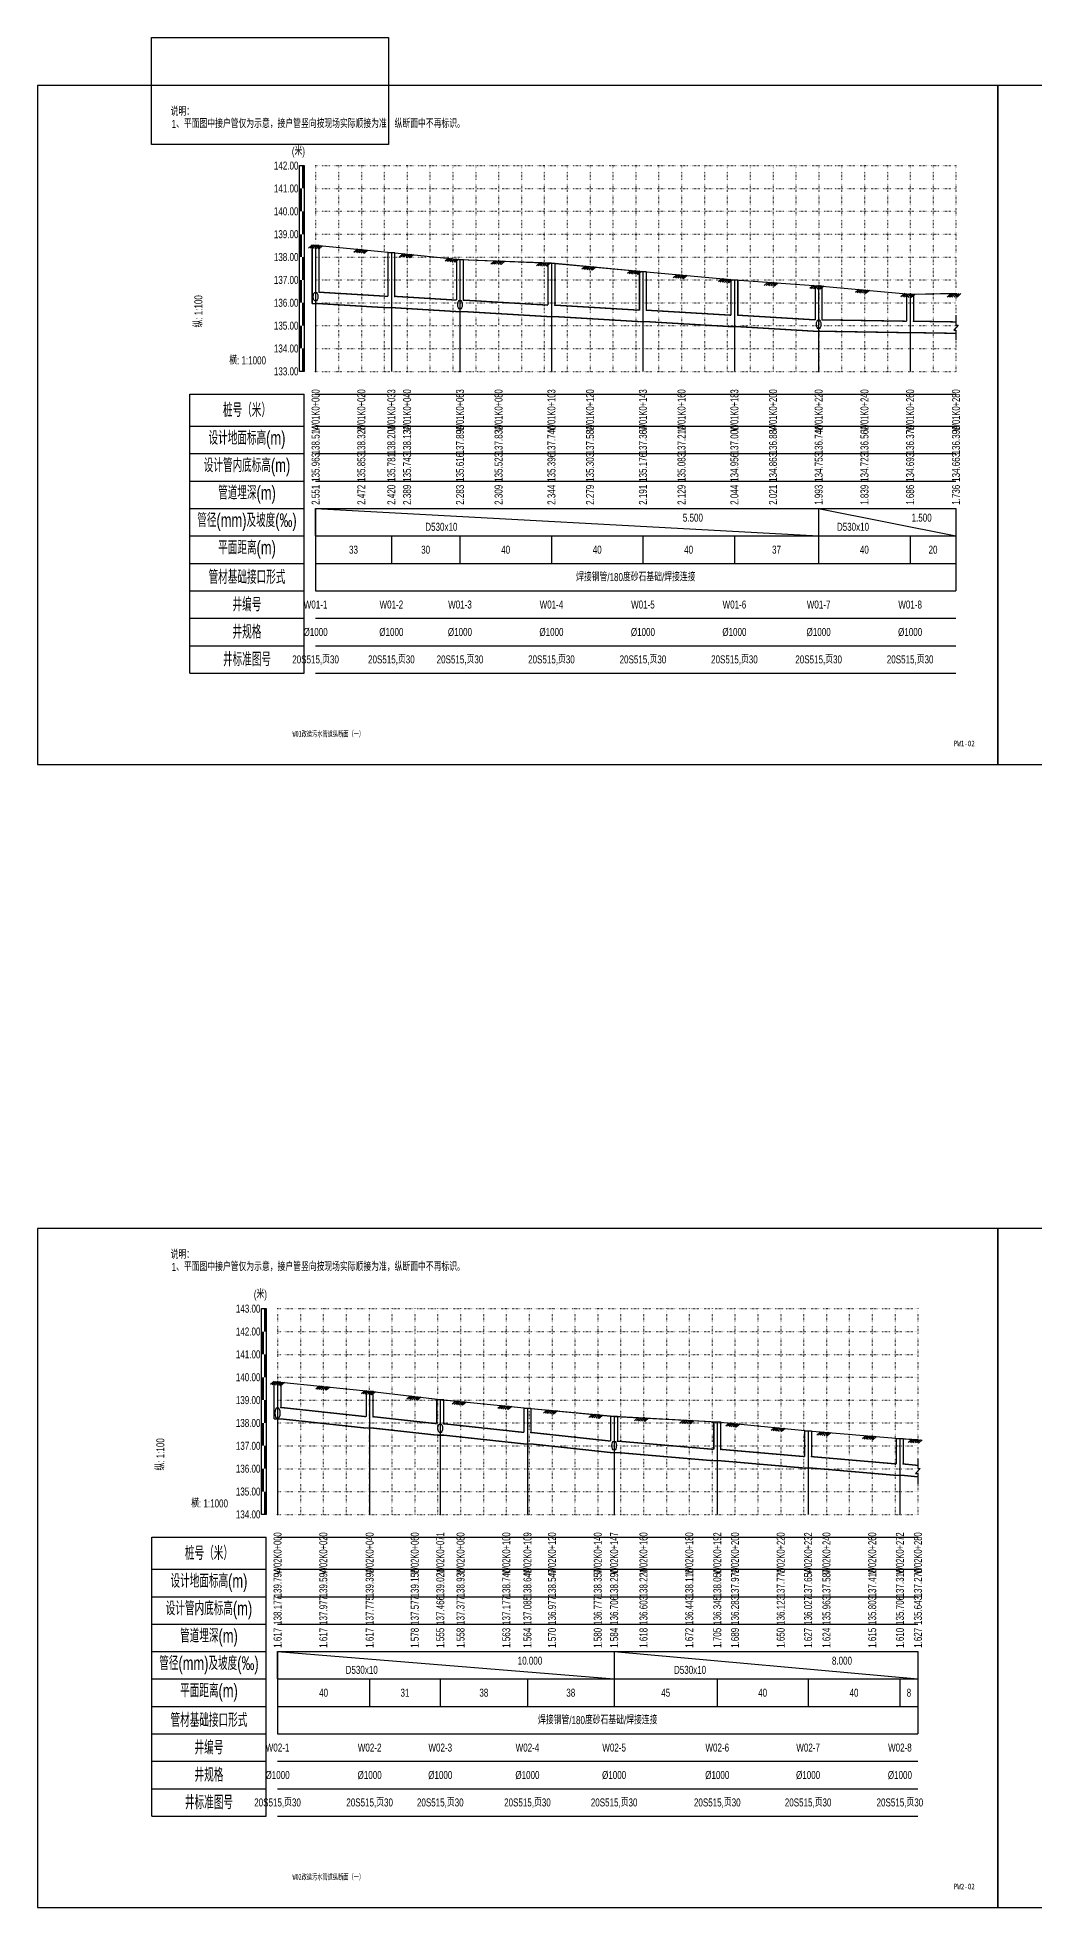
# Model space of a CAD drawing. Extents: x 529262 to 576451, y 2694391 to 2717535.
# Drawn here: x 571451 to 571887, y 2711947 to 2712765 of the extents above; entities that cross this region are included whole.
import ezdxf
from ezdxf.enums import TextEntityAlignment as Align

# ---------------------------------------------------------------- set-up
doc = ezdxf.new("R2010")
doc.units = 0
doc.linetypes.add('DOT', pattern=[6.35, 0, -6.35])
for name, color, linetype in [('GPSCOMMON', 7, 'Continuous'), ('P-说明', 7, 'Continuous'), ('PP-COM', 7, 'Continuous'), ('W-标注', 2, 'Continuous'), ('图框线', 7, 'Continuous'), ('纵断_分栏文字', 7, 'Continuous'), ('纵断_分栏线', 5, 'Continuous'), ('纵断_地面线', 3, 'Continuous'), ('纵断_标注', 2, 'Continuous'), ('纵断_标注_支管', 2, 'Continuous'), ('纵断_表头', 2, 'Continuous'), ('纵断_设计线', 1, 'Continuous'), ('纵断_高程网格', 8, 'DOT')]:
    doc.layers.add(name, color=color, linetype=linetype)
doc.layers.add('纵断污水井', color=7, linetype='Continuous', lineweight=60)
doc.layers.add('纵断污水管', color=224, linetype='Continuous', lineweight=60)
doc.styles.add('JieTuHzTxt', font='smsim.shx', dxfattribs={"width": 0.7, "bigfont": 'smfs.shx'})
doc.styles.add('SEMDI', font='smsim.shx', dxfattribs={"width": 0.75, "bigfont": 'smfs.shx'})
doc.styles.add('SMEDI', font='smsim.shx', dxfattribs={"width": 0.75, "height": 3.5, "bigfont": 'smfs.shx'})
doc.styles.add('宋体', font='', dxfattribs={"width": 0.75})
doc.styles.get('宋体').set_extended_font_data('SimSun')

# ---------------------------------------------------------------- blocks, each defined once
blk = doc.blocks.new('A3WK')
at = {"layer": '图框线'}
blk.add_lwpolyline([(0, 0), (420, 0), (420, 297), (0, 297), (0, 0)], dxfattribs=at)
blk = doc.blocks.new('市政排水（YZ）_zdbt')
at = {"color": 0, "linetype": 'ByBlock', "lineweight": -2}
for p, q in [((-50, 0), (0, 0)), ((-50, -122), (-50, 0)), ((0, -122), (0, 0)), ((-50, -14), (0, -14)), ((-50, -26), (0, -26)), ((-50, -38), (0, -38)), ((-50, -50), (0, -50)), ((-50, -62), (0, -62)), ((-50, -74), (0, -74)), ((-50, -86), (0, -86)), ((-50, -98), (0, -98)), ((-50, -110), (0, -110)), ((-50, -122), (0, -122))]:
    blk.add_line(p, q, dxfattribs=at)
at = {"color": 0, "linetype": 'ByBlock', "lineweight": -2, "char_height": 6, "attachment_point": 5, "style": 'JieTuHzTxt'}
for s, insert in [('桩号（米）', (-25, -7)), ('设计地面标高(m)', (-25, -20)), ('设计管内底标高(m)', (-25, -32)), ('管道埋深(m)', (-25, -44)), ('管径(mm)及坡度(‰)', (-25, -56)), ('平面距离(m)', (-25, -68)), ('管材基础接口形式', (-25, -80)), ('井编号', (-25, -92)), ('井规格', (-25, -104)), ('井标准图号', (-25, -116))]:
    blk.add_mtext(s, dxfattribs=dict(at, insert=insert))
blk = doc.blocks.new('VSDesignLineBlock')
at = {"color": 0, "linetype": 'Continuous'}
for p, q in [((-1.5, 0), (-3, -1.5)), ((-0.75, 0), (-2.25, -1.5)), ((0, 0), (-1.5, -1.5)), ((0, 0), (1.5, -1.5)), ((1.5, 0), (0.75, -0.75)), ((2.25, 0), (1.12, -1.12)), ((3, 0), (1.5, -1.5)), ((-0.98, -0.98), (-0.46, -1.5)), ((-0.5, -0.5), (0.5, -1.5))]:
    blk.add_line(p, q, dxfattribs=at)

msp = doc.modelspace()

# ---------------------------------------------------------------- linework, layer by layer
for p in [(571574.398, 2712653.143), (571607.526, 2712651.321), (571637.526, 2712649.671), (571677.526, 2712647.471), (571717.526, 2712645.271), (571757.525, 2712643.071), (571794.356, 2712641.045), (571834.356, 2712640.445), (571557.769, 2712165.285), (571598.028, 2712161.259), (571628.914, 2712158.17), (571667.028, 2712154.359), (571704.925, 2712150.569), (571750.028, 2712146.961), (571789.748, 2712143.783), (571829.884, 2712140.573)]:
    msp.add_point(p)
at = {"layer": 'Defpoints', "color": 1}
msp.add_lwpolyline([(571501.082, 2712764.595), (571604.836, 2712764.595), (571604.836, 2712717.701), (571501.082, 2712717.701)], close=True, dxfattribs=at)
at = {"layer": 'GPSCOMMON'}
for p in [(571572.898, 2712618.514), (571556.269, 2712118.514)]:
    msp.add_point(p, dxfattribs=at)
at = {"layer": 'PP-COM'}
for p, q in [((571451.269, 2712446.518), (576451.269, 2712446.518)), ((571451.269, 2711946.518), (576451.269, 2711946.518))]:
    msp.add_line(p, q, dxfattribs=at)
at = {"layer": '纵断_分栏文字'}
for p, q in [((571571.398, 2712673.654), (571574.398, 2712673.654)), ((571604.526, 2712670.519), (571607.526, 2712670.519)), ((571634.526, 2712667.507), (571637.526, 2712667.507)), ((571674.526, 2712665.909), (571677.526, 2712665.909)), ((571714.526, 2712662.183), (571717.526, 2712662.183)), ((571754.525, 2712658.516), (571757.525, 2712658.516)), ((571791.356, 2712655.976), (571794.356, 2712655.976)), ((571831.356, 2712652.305), (571834.356, 2712652.305)), ((571572.898, 2712558.514), (571572.898, 2712546.514)), ((571572.898, 2712558.514), (571572.898, 2712546.514)), ((571572.898, 2712546.514), (571572.898, 2712558.514)), ((571572.898, 2712558.514), (571792.856, 2712546.514)), ((571792.856, 2712558.514), (571792.856, 2712546.514)), ((571792.856, 2712558.514), (571852.898, 2712546.514)), ((571852.898, 2712558.514), (571852.898, 2712546.514)), ((571572.898, 2712546.514), (571572.898, 2712534.514)), ((571606.026, 2712546.514), (571606.026, 2712534.514)), ((571636.026, 2712546.514), (571636.026, 2712534.514)), ((571676.026, 2712546.514), (571676.026, 2712534.514)), ((571716.026, 2712546.514), (571716.026, 2712534.514)), ((571756.025, 2712546.514), (571756.025, 2712534.514)), ((571792.856, 2712546.514), (571792.856, 2712534.514)), ((571832.856, 2712546.514), (571832.856, 2712534.514)), ((571852.898, 2712546.514), (571852.898, 2712534.514)), ((571572.898, 2712534.514), (571572.898, 2712522.514)), ((571572.898, 2712534.514), (571572.898, 2712522.514)), ((571852.898, 2712534.514), (571852.898, 2712522.514)), ((571554.769, 2712176.454), (571557.769, 2712176.454)), ((571595.028, 2712172.429), (571598.028, 2712172.429)), ((571625.914, 2712168.725), (571628.914, 2712168.725)), ((571664.028, 2712165.005), (571667.028, 2712165.005)), ((571701.925, 2712161.408), (571704.925, 2712161.408)), ((571747.028, 2712159.009), (571750.028, 2712159.009)), ((571786.748, 2712155.054), (571789.748, 2712155.054)), ((571826.884, 2712151.678), (571829.884, 2712151.678)), ((571556.269, 2712058.514), (571556.269, 2712046.514)), ((571556.269, 2712058.514), (571556.269, 2712046.514)), ((571556.269, 2712046.514), (571556.269, 2712058.514)), ((571556.269, 2712058.514), (571703.425, 2712046.514)), ((571703.425, 2712058.514), (571703.425, 2712046.514)), ((571703.425, 2712058.514), (571836.269, 2712046.514)), ((571836.269, 2712058.514), (571836.269, 2712046.514)), ((571556.269, 2712046.514), (571556.269, 2712034.514)), ((571596.528, 2712046.514), (571596.528, 2712034.514)), ((571627.414, 2712046.514), (571627.414, 2712034.514)), ((571665.528, 2712046.514), (571665.528, 2712034.514)), ((571703.425, 2712046.514), (571703.425, 2712034.514)), ((571748.528, 2712046.514), (571748.528, 2712034.514)), ((571788.248, 2712046.514), (571788.248, 2712034.514)), ((571828.384, 2712046.514), (571828.384, 2712034.514)), ((571836.269, 2712046.514), (571836.269, 2712034.514)), ((571556.269, 2712034.514), (571556.269, 2712022.514)), ((571556.269, 2712034.514), (571556.269, 2712022.514)), ((571836.269, 2712034.514), (571836.269, 2712022.514))]:
    msp.add_line(p, q, dxfattribs=at)
at = {"layer": '纵断_分栏线'}
for p, q in [((571572.898, 2712608.514), (571852.898, 2712608.514)), ((571572.898, 2712594.514), (571852.898, 2712594.514)), ((571572.898, 2712582.514), (571852.898, 2712582.514)), ((571572.898, 2712570.514), (571852.898, 2712570.514)), ((571572.898, 2712558.514), (571852.898, 2712558.514)), ((571572.898, 2712546.514), (571852.898, 2712546.514)), ((571572.898, 2712534.514), (571852.898, 2712534.514)), ((571572.898, 2712522.514), (571852.898, 2712522.514)), ((571572.898, 2712510.514), (571852.898, 2712510.514)), ((571572.898, 2712498.514), (571852.898, 2712498.514)), ((571572.898, 2712486.514), (571852.898, 2712486.514)), ((571556.269, 2712108.514), (571836.269, 2712108.514)), ((571556.269, 2712094.514), (571836.269, 2712094.514)), ((571556.269, 2712082.514), (571836.269, 2712082.514)), ((571556.269, 2712070.514), (571836.269, 2712070.514)), ((571556.269, 2712058.514), (571836.269, 2712058.514)), ((571556.269, 2712046.514), (571836.269, 2712046.514)), ((571556.269, 2712034.514), (571836.269, 2712034.514)), ((571556.269, 2712022.514), (571836.269, 2712022.514)), ((571556.269, 2712010.514), (571836.269, 2712010.514)), ((571556.269, 2711998.514), (571836.269, 2711998.514)), ((571556.269, 2711986.514), (571836.269, 2711986.514))]:
    msp.add_line(p, q, dxfattribs=at)
at = {"layer": '纵断_地面线'}
for points in [[(571572.898, 2712673.655), (571606.026, 2712670.525), (571636.026, 2712667.451), (571676.026, 2712665.924), (571716.026, 2712662.183), (571756.025, 2712658.491), (571792.856, 2712655.97), (571832.856, 2712652.309), (571852.898, 2712652.705)], [(571556.269, 2712176.457), (571596.528, 2712172.434), (571627.414, 2712168.716), (571665.528, 2712165.003), (571703.425, 2712161.362), (571748.528, 2712158.973), (571788.248, 2712155.054), (571828.384, 2712151.704), (571836.269, 2712151.121)]]:
    msp.add_lwpolyline(points, dxfattribs=at)
at = {"layer": '纵断_标注'}
for p, q in [((571572.898, 2712673.654), (571572.898, 2712618.514)), ((571606.026, 2712670.519), (571606.026, 2712618.514)), ((571636.026, 2712667.507), (571636.026, 2712618.514)), ((571676.026, 2712665.909), (571676.026, 2712618.514)), ((571716.026, 2712662.183), (571716.026, 2712618.514)), ((571756.025, 2712658.516), (571756.025, 2712618.514)), ((571792.856, 2712655.976), (571792.856, 2712618.514)), ((571832.856, 2712652.305), (571832.856, 2712618.514)), ((571556.269, 2712176.454), (571556.269, 2712118.514)), ((571596.528, 2712172.429), (571596.528, 2712118.514)), ((571627.414, 2712168.725), (571627.414, 2712118.514)), ((571665.528, 2712165.005), (571665.528, 2712118.514)), ((571703.425, 2712161.408), (571703.425, 2712118.514)), ((571748.528, 2712159.009), (571748.528, 2712118.514)), ((571788.248, 2712155.054), (571788.248, 2712118.514)), ((571828.384, 2712151.678), (571828.384, 2712118.514))]:
    msp.add_line(p, q, dxfattribs=at)
for points in [[(571517.898, 2712618.514, 0, 0, 0), (571517.898, 2712643.847, 1, 0, 0), (571517.898, 2712651.847, 0, 0, 0)], [(571517.898, 2712618.514, 0, 0, 0), (571543.231, 2712618.514, 1, 0, 0), (571551.231, 2712618.514, 0, 0, 0)], [(571501.269, 2712118.514, 0, 0, 0), (571501.269, 2712143.847, 1, 0, 0), (571501.269, 2712151.847, 0, 0, 0)], [(571501.269, 2712118.514, 0, 0, 0), (571526.603, 2712118.514, 1, 0, 0), (571534.603, 2712118.514, 0, 0, 0)]]:
    msp.add_lwpolyline(points, format="xyseb", dxfattribs=at)
for points in [[(571852.898, 2712643.145), (571852.898, 2712638.745), (571853.898, 2712638.745), (571851.898, 2712636.545), (571852.898, 2712636.545), (571852.898, 2712632.145)], [(571836.269, 2712142.942), (571836.269, 2712138.542), (571837.269, 2712138.542), (571835.269, 2712136.342), (571836.269, 2712136.342), (571836.269, 2712131.942)]]:
    msp.add_lwpolyline(points, dxfattribs=at)
at = {"layer": '纵断_标注_支管'}
for p in [(571572.898, 2712618.514), (571636.026, 2712618.514), (571792.856, 2712618.514), (571556.269, 2712118.514), (571627.414, 2712118.514), (571703.425, 2712118.514)]:
    msp.add_point(p, dxfattribs=at)
at = {"layer": '纵断_表头', "const_width": 1}
for points in [[(571567.398, 2712698.514), (571567.398, 2712708.514)], [(571566.398, 2712688.514), (571566.398, 2712698.514)], [(571567.398, 2712678.514), (571567.398, 2712688.514)], [(571566.398, 2712668.514), (571566.398, 2712678.514)], [(571567.398, 2712658.514), (571567.398, 2712668.514)], [(571566.398, 2712648.514), (571566.398, 2712658.514)], [(571567.398, 2712638.514), (571567.398, 2712648.514)], [(571566.398, 2712628.514), (571566.398, 2712638.514)], [(571567.398, 2712618.514), (571567.398, 2712628.514)], [(571550.769, 2712198.514), (571550.769, 2712208.514)], [(571549.769, 2712188.514), (571549.769, 2712198.514)], [(571550.769, 2712178.514), (571550.769, 2712188.514)], [(571549.769, 2712168.514), (571549.769, 2712178.514)], [(571550.769, 2712158.514), (571550.769, 2712168.514)], [(571549.769, 2712148.514), (571549.769, 2712158.514)], [(571550.769, 2712138.514), (571550.769, 2712148.514)], [(571549.769, 2712128.514), (571549.769, 2712138.514)], [(571550.769, 2712118.514), (571550.769, 2712128.514)]]:
    msp.add_lwpolyline(points, dxfattribs=at)
at = {"layer": '纵断_表头'}
for points in [[(571567.898, 2712618.514), (571565.898, 2712618.514), (571565.898, 2712708.514), (571567.898, 2712708.514), (571567.898, 2712618.514)], [(571551.269, 2712118.514), (571549.269, 2712118.514), (571549.269, 2712208.514), (571551.269, 2712208.514), (571551.269, 2712118.514)]]:
    msp.add_lwpolyline(points, dxfattribs=at)
at = {"layer": '纵断_设计线'}
for points in [[(571572.898, 2712673.654), (571606.026, 2712670.519), (571636.026, 2712667.507), (571676.026, 2712665.909), (571716.026, 2712662.183), (571756.025, 2712658.516), (571792.856, 2712655.976), (571832.856, 2712652.305), (571852.898, 2712652.499)], [(571556.269, 2712176.454), (571596.528, 2712172.429), (571627.414, 2712168.725), (571665.528, 2712165.005), (571703.425, 2712161.408), (571748.528, 2712159.009), (571788.248, 2712155.054), (571828.384, 2712151.678), (571836.269, 2712151.217)]]:
    msp.add_lwpolyline(points, dxfattribs=at)
at = {"layer": '纵断_高程网格', "ltscale": 0.0787}
for p, q in [((571572.898, 2712708.514), (571852.898, 2712708.514)), ((571572.898, 2712708.514), (571572.898, 2712618.514)), ((571582.898, 2712708.514), (571582.898, 2712618.514)), ((571592.898, 2712708.514), (571592.898, 2712618.514)), ((571602.898, 2712708.514), (571602.898, 2712618.514)), ((571612.898, 2712708.514), (571612.898, 2712618.514)), ((571622.898, 2712708.514), (571622.898, 2712618.514)), ((571632.898, 2712708.514), (571632.898, 2712618.514)), ((571642.898, 2712708.514), (571642.898, 2712618.514)), ((571652.898, 2712708.514), (571652.898, 2712618.514)), ((571662.898, 2712708.514), (571662.898, 2712618.514)), ((571672.898, 2712708.514), (571672.898, 2712618.514)), ((571682.898, 2712708.514), (571682.898, 2712618.514)), ((571692.898, 2712708.514), (571692.898, 2712618.514)), ((571702.898, 2712708.514), (571702.898, 2712618.514)), ((571712.898, 2712708.514), (571712.898, 2712618.514)), ((571722.898, 2712708.514), (571722.898, 2712618.514)), ((571732.898, 2712708.514), (571732.898, 2712618.514)), ((571742.898, 2712708.514), (571742.898, 2712618.514)), ((571752.898, 2712708.514), (571752.898, 2712618.514)), ((571762.898, 2712708.514), (571762.898, 2712618.514)), ((571772.898, 2712708.514), (571772.898, 2712618.514)), ((571782.898, 2712708.514), (571782.898, 2712618.514)), ((571792.898, 2712708.514), (571792.898, 2712618.514)), ((571802.898, 2712708.514), (571802.898, 2712618.514)), ((571812.898, 2712708.514), (571812.898, 2712618.514)), ((571822.898, 2712708.514), (571822.898, 2712618.514)), ((571832.898, 2712708.514), (571832.898, 2712618.514)), ((571842.898, 2712708.514), (571842.898, 2712618.514)), ((571852.898, 2712708.514), (571852.898, 2712618.514)), ((571572.898, 2712698.514), (571852.898, 2712698.514)), ((571572.898, 2712688.514), (571852.898, 2712688.514)), ((571572.898, 2712678.514), (571852.898, 2712678.514)), ((571572.898, 2712668.514), (571852.898, 2712668.514)), ((571572.898, 2712658.514), (571852.898, 2712658.514)), ((571572.898, 2712648.514), (571852.898, 2712648.514)), ((571572.898, 2712638.514), (571852.898, 2712638.514)), ((571572.898, 2712628.514), (571852.898, 2712628.514)), ((571572.898, 2712618.514), (571852.898, 2712618.514)), ((571556.269, 2712208.514), (571836.269, 2712208.514)), ((571556.269, 2712208.514), (571556.269, 2712118.514)), ((571566.269, 2712208.514), (571566.269, 2712118.514)), ((571576.269, 2712208.514), (571576.269, 2712118.514)), ((571586.269, 2712208.514), (571586.269, 2712118.514)), ((571596.269, 2712208.514), (571596.269, 2712118.514)), ((571606.269, 2712208.514), (571606.269, 2712118.514)), ((571616.269, 2712208.514), (571616.269, 2712118.514)), ((571626.269, 2712208.514), (571626.269, 2712118.514)), ((571636.269, 2712208.514), (571636.269, 2712118.514)), ((571646.269, 2712208.514), (571646.269, 2712118.514)), ((571656.269, 2712208.514), (571656.269, 2712118.514)), ((571666.269, 2712208.514), (571666.269, 2712118.514)), ((571676.269, 2712208.514), (571676.269, 2712118.514)), ((571686.269, 2712208.514), (571686.269, 2712118.514)), ((571696.269, 2712208.514), (571696.269, 2712118.514)), ((571706.269, 2712208.514), (571706.269, 2712118.514)), ((571716.269, 2712208.514), (571716.269, 2712118.514)), ((571726.269, 2712208.514), (571726.269, 2712118.514)), ((571736.269, 2712208.514), (571736.269, 2712118.514)), ((571746.269, 2712208.514), (571746.269, 2712118.514)), ((571756.269, 2712208.514), (571756.269, 2712118.514)), ((571766.269, 2712208.514), (571766.269, 2712118.514)), ((571776.269, 2712208.514), (571776.269, 2712118.514)), ((571786.269, 2712208.514), (571786.269, 2712118.514)), ((571796.269, 2712208.514), (571796.269, 2712118.514)), ((571806.269, 2712208.514), (571806.269, 2712118.514)), ((571816.269, 2712208.514), (571816.269, 2712118.514)), ((571826.269, 2712208.514), (571826.269, 2712118.514)), ((571836.269, 2712208.514), (571836.269, 2712118.514)), ((571556.269, 2712198.514), (571836.269, 2712198.514)), ((571556.269, 2712188.514), (571836.269, 2712188.514)), ((571556.269, 2712178.514), (571836.269, 2712178.514)), ((571556.269, 2712168.514), (571836.269, 2712168.514)), ((571556.269, 2712158.514), (571836.269, 2712158.514)), ((571556.269, 2712148.514), (571836.269, 2712148.514)), ((571556.269, 2712138.514), (571836.269, 2712138.514)), ((571556.269, 2712128.514), (571836.269, 2712128.514)), ((571556.269, 2712118.514), (571836.269, 2712118.514))]:
    msp.add_line(p, q, dxfattribs=at)
at = {"layer": '纵断污水井', "const_width": 0.6}
for points in [[(571571.398, 2712673.654), (571571.398, 2712648.143)], [(571574.398, 2712673.654), (571574.398, 2712653.144)], [(571604.526, 2712670.519), (571604.526, 2712651.321)], [(571607.526, 2712670.519), (571607.526, 2712651.324)], [(571634.526, 2712667.507), (571634.526, 2712649.671)], [(571637.526, 2712667.507), (571637.526, 2712649.674)], [(571674.526, 2712665.909), (571674.526, 2712647.471)], [(571677.526, 2712665.909), (571677.526, 2712647.474)], [(571714.526, 2712662.183), (571714.526, 2712645.271)], [(571717.526, 2712662.183), (571717.526, 2712645.274)], [(571754.525, 2712658.516), (571754.525, 2712643.071)], [(571757.525, 2712658.516), (571757.525, 2712643.074)], [(571791.356, 2712655.976), (571791.356, 2712641.045)], [(571794.356, 2712655.976), (571794.356, 2712641.044)], [(571831.356, 2712652.305), (571831.356, 2712640.445)], [(571834.356, 2712652.305), (571834.356, 2712640.444)], [(571571.398, 2712648.144), (571574.398, 2712648.144)], [(571604.526, 2712646.324), (571607.526, 2712646.324)], [(571634.526, 2712644.674), (571637.526, 2712644.674)], [(571674.526, 2712642.474), (571677.526, 2712642.474)], [(571714.526, 2712640.274), (571717.526, 2712640.274)], [(571754.525, 2712638.074), (571757.525, 2712638.074)], [(571791.356, 2712636.044), (571794.356, 2712636.044)], [(571831.356, 2712635.444), (571834.356, 2712635.444)], [(571554.769, 2712176.454), (571554.769, 2712160.285)], [(571557.769, 2712176.454), (571557.769, 2712165.284)], [(571595.028, 2712172.429), (571595.028, 2712161.259)], [(571598.028, 2712172.429), (571598.028, 2712161.264)], [(571625.914, 2712168.725), (571625.914, 2712158.17)], [(571628.914, 2712168.725), (571628.914, 2712158.174)], [(571664.028, 2712165.005), (571664.028, 2712154.359)], [(571667.028, 2712165.005), (571667.028, 2712154.364)], [(571701.925, 2712161.408), (571701.925, 2712150.569)], [(571704.925, 2712161.408), (571704.925, 2712150.574)], [(571554.769, 2712160.284), (571557.769, 2712160.284)], [(571595.028, 2712156.264), (571598.028, 2712156.264)], [(571625.914, 2712153.174), (571628.914, 2712153.174)], [(571747.028, 2712159.009), (571747.028, 2712146.961)], [(571750.028, 2712159.009), (571750.028, 2712146.964)], [(571786.748, 2712155.054), (571786.748, 2712143.783)], [(571789.748, 2712155.054), (571789.748, 2712143.784)], [(571664.028, 2712149.364), (571667.028, 2712149.364)], [(571701.925, 2712145.574), (571704.925, 2712145.574)], [(571826.884, 2712151.678), (571826.884, 2712140.573)], [(571829.884, 2712151.678), (571829.884, 2712140.574)], [(571747.028, 2712141.964), (571750.028, 2712141.964)], [(571786.748, 2712138.784), (571789.748, 2712138.784)], [(571826.884, 2712135.574), (571829.884, 2712135.574)]]:
    msp.add_lwpolyline(points, dxfattribs=at)
at = {"layer": '纵断污水管', "const_width": 0.6}
for points in [[(571574.398, 2712653.143), (571604.526, 2712651.321)], [(571607.526, 2712651.321), (571634.526, 2712649.671)], [(571574.398, 2712648.143), (571604.526, 2712646.321)], [(571607.526, 2712646.321), (571634.526, 2712644.671)], [(571637.526, 2712649.671), (571674.526, 2712647.471)], [(571637.526, 2712644.671), (571674.526, 2712642.471)], [(571677.526, 2712647.471), (571714.526, 2712645.271)], [(571717.526, 2712645.271), (571754.525, 2712643.071)], [(571757.525, 2712643.071), (571791.356, 2712641.045)], [(571677.526, 2712642.471), (571714.526, 2712640.271)], [(571717.526, 2712640.271), (571754.525, 2712638.071)], [(571757.525, 2712638.071), (571791.356, 2712636.045)], [(571794.356, 2712641.045), (571831.356, 2712640.445)], [(571794.356, 2712636.045), (571831.356, 2712635.445)], [(571834.356, 2712640.445), (571852.898, 2712640.145)], [(571834.356, 2712635.445), (571852.898, 2712635.145)], [(571557.769, 2712165.285), (571595.028, 2712161.259)], [(571598.028, 2712161.259), (571625.914, 2712158.17)], [(571557.769, 2712160.285), (571595.028, 2712156.259)], [(571598.028, 2712156.259), (571625.914, 2712153.17)], [(571628.914, 2712158.17), (571664.028, 2712154.359)], [(571628.914, 2712153.17), (571664.028, 2712149.359)], [(571667.028, 2712154.359), (571701.925, 2712150.569)], [(571667.028, 2712149.359), (571701.925, 2712145.569)], [(571704.925, 2712150.569), (571747.028, 2712146.961)], [(571704.925, 2712145.569), (571747.028, 2712141.961)], [(571750.028, 2712146.961), (571786.748, 2712143.783)], [(571750.028, 2712141.961), (571786.748, 2712138.783)], [(571789.748, 2712143.783), (571826.884, 2712140.573)], [(571789.748, 2712138.783), (571826.884, 2712135.573)], [(571829.884, 2712140.573), (571836.269, 2712139.942)], [(571829.884, 2712135.573), (571836.269, 2712134.942)]]:
    msp.add_lwpolyline(points, dxfattribs=at)
at = {"layer": '纵断污水管', "lineweight": 30}
for centre, major_axis, ratio in [((571572.898, 2712651.183), (0, 2), 0.5), ((571636.026, 2712647.711), (0, 2), 0.5), ((571792.856, 2712639.085), (0, 2), 0.5), ((571556.269, 2712162.785), (0, 2.5), 0.4), ((571627.414, 2712156.21), (0, 2), 0.5), ((571703.425, 2712148.609), (0, 2), 0.5)]:
    msp.add_ellipse(centre, major_axis=major_axis, ratio=ratio, dxfattribs=at)

# ---------------------------------------------------------------- block references
at = {"layer": '纵断_标注'}
for p, rotation in [((571572.898, 2712673.654), 354.5935753903947), ((571592.809, 2712671.769), 354.5935753903947), ((571612.716, 2712669.847), 354.2682474506278), ((571632.616, 2712667.85), 354.2682474506278), ((571652.586, 2712666.846), 357.711974304552), ((571672.57, 2712666.047), 357.711974304552), ((571692.496, 2712664.375), 354.6778920380492), ((571712.41, 2712662.52), 354.6778920380492), ((571732.326, 2712660.689), 354.7622682811424), ((571752.242, 2712658.863), 354.7622682811424), ((571772.188, 2712657.401), 356.0537916810348), ((571792.141, 2712656.025), 356.0537916810348), ((571812.058, 2712654.214), 354.7576078207096), ((571831.975, 2712652.386), 354.7576078207096), ((571851.97, 2712652.49), 0.5538939441264544), ((571556.269, 2712176.454), 354.2912305577513), ((571576.17, 2712174.464), 354.2912305577513), ((571596.071, 2712172.475), 354.2912305577513), ((571615.93, 2712170.103), 353.1615871861786), ((571635.807, 2712167.906), 354.4249825239313), ((571655.713, 2712165.963), 354.4249825239313), ((571675.621, 2712164.047), 354.5786734159992), ((571695.531, 2712162.158), 354.5786734159992), ((571715.479, 2712160.767), 356.9547105089117), ((571735.451, 2712159.705), 356.9547105089117), ((571755.398, 2712158.325), 354.3138926020344), ((571775.3, 2712156.343), 354.3138926020344), ((571795.211, 2712154.468), 355.1919194897549), ((571815.141, 2712152.792), 355.1919194897549), ((571835.083, 2712151.287), 356.6545468082682)]:
    msp.add_blockref('VSDesignLineBlock', p, dxfattribs=dict(at, rotation=rotation))
at = {"layer": '纵断_表头'}
for name, p in [('A3WK', (571451.268, 2712446.514)), ('A3WK', (571451.269, 2712446.515)), ('A3WK', (571871.268, 2712446.514)), ('A3WK', (571871.269, 2712446.515)), ('市政排水（YZ）_zdbt', (571567.898, 2712608.514)), ('A3WK', (571451.268, 2711946.514)), ('A3WK', (571451.269, 2711946.515)), ('A3WK', (571871.268, 2711946.514)), ('A3WK', (571871.269, 2711946.515)), ('市政排水（YZ）_zdbt', (571551.269, 2712108.514))]:
    msp.add_blockref(name, p, dxfattribs=at)

# ---------------------------------------------------------------- texts
at = {"layer": 'P-说明', "style": '宋体'}
for s, width, p in [('W01改造污水管道纵断面（一）', 0.65, (571578.466, 2712459.975)), ('PW1-02', 0.75, (571856.54, 2712455.745)), ('W02改造污水管道纵断面（一）', 0.65, (571578.466, 2711959.975)), ('PW2-02', 0.75, (571856.54, 2711955.745))]:
    msp.add_text(s, height=2.5, dxfattribs=dict(at, width=width)).set_placement(p, align=Align.MIDDLE_CENTER)
at = {"layer": 'W-标注', "color": 3, "style": 'SMEDI', "width": 0.75}
for s, p in [('说明：', (571509.491, 2712730.351)), ('1、平面图中接户管仅为示意，接户管竖向按现场实际顺接为准，纵断面中不再标识。', (571509.948, 2712725.034)), ('说明：', (571509.491, 2712230.351)), ('1、平面图中接户管仅为示意，接户管竖向按现场实际顺接为准，纵断面中不再标识。', (571509.948, 2712225.034))]:
    msp.add_text(s, height=3.5, dxfattribs=at).set_placement(p)
at = {"layer": '纵断_分栏文字', "style": 'SEMDI'}
for s, width, p in [('W01K0+000', 0.65, (571572.898, 2712601.514)), ('W01K0+020', 0.65, (571592.898, 2712601.514)), ('W01K0+033', 0.65, (571606.026, 2712601.514)), ('W01K0+040', 0.65, (571612.898, 2712601.514)), ('W01K0+063', 0.65, (571636.026, 2712601.514)), ('W01K0+080', 0.65, (571652.898, 2712601.514)), ('W01K0+103', 0.65, (571676.026, 2712601.514)), ('W01K0+120', 0.65, (571692.898, 2712601.514)), ('W01K0+143', 0.65, (571716.026, 2712601.514)), ('W01K0+160', 0.65, (571732.898, 2712601.514)), ('W01K0+183', 0.65, (571756.025, 2712601.514)), ('W01K0+200', 0.65, (571772.898, 2712601.514)), ('W01K0+220', 0.65, (571792.856, 2712601.514)), ('W01K0+240', 0.65, (571812.898, 2712601.514)), ('W01K0+260', 0.65, (571832.856, 2712601.514)), ('W01K0+280', 0.65, (571852.898, 2712601.514)), ('138.514', 0.75, (571572.898, 2712588.514)), ('138.325', 0.75, (571592.898, 2712588.514)), ('138.201', 0.75, (571606.026, 2712588.514)), ('138.132', 0.75, (571612.898, 2712588.514)), ('137.899', 0.75, (571636.026, 2712588.514)), ('137.832', 0.75, (571652.898, 2712588.514)), ('137.740', 0.75, (571676.026, 2712588.514)), ('137.582', 0.75, (571692.898, 2712588.514)), ('137.367', 0.75, (571716.026, 2712588.514)), ('137.212', 0.75, (571732.898, 2712588.514)), ('137.000', 0.75, (571756.025, 2712588.514)), ('136.884', 0.75, (571772.898, 2712588.514)), ('136.746', 0.75, (571792.856, 2712588.514)), ('136.562', 0.75, (571812.898, 2712588.514)), ('136.379', 0.75, (571832.856, 2712588.514)), ('136.399', 0.75, (571852.898, 2712588.514)), ('135.963', 0.75, (571572.898, 2712576.514)), ('135.853', 0.75, (571592.898, 2712576.514)), ('135.781', 0.75, (571606.026, 2712576.514)), ('135.743', 0.75, (571612.898, 2712576.514)), ('135.616', 0.75, (571636.026, 2712576.514)), ('135.523', 0.75, (571652.898, 2712576.514)), ('135.396', 0.75, (571676.026, 2712576.514)), ('135.303', 0.75, (571692.898, 2712576.514)), ('135.176', 0.75, (571716.026, 2712576.514)), ('135.083', 0.75, (571732.898, 2712576.514)), ('134.956', 0.75, (571756.025, 2712576.514)), ('134.863', 0.75, (571772.898, 2712576.514)), ('134.753', 0.75, (571792.856, 2712576.514)), ('134.723', 0.75, (571812.898, 2712576.514)), ('134.693', 0.75, (571832.856, 2712576.514)), ('134.663', 0.75, (571852.898, 2712576.514)), ('2.551', 0.75, (571572.898, 2712564.514)), ('2.472', 0.75, (571592.898, 2712564.514)), ('2.420', 0.75, (571606.026, 2712564.514)), ('2.389', 0.75, (571612.898, 2712564.514)), ('2.283', 0.75, (571636.026, 2712564.514)), ('2.309', 0.75, (571652.898, 2712564.514)), ('2.344', 0.75, (571676.026, 2712564.514)), ('2.279', 0.75, (571692.898, 2712564.514)), ('2.191', 0.75, (571716.026, 2712564.514)), ('2.129', 0.75, (571732.898, 2712564.514)), ('2.044', 0.75, (571756.025, 2712564.514)), ('2.021', 0.75, (571772.898, 2712564.514)), ('1.993', 0.75, (571792.856, 2712564.514)), ('1.839', 0.75, (571812.898, 2712564.514)), ('1.686', 0.75, (571832.856, 2712564.514)), ('1.736', 0.75, (571852.898, 2712564.514)), ('W02K0+000', 0.65, (571556.269, 2712101.514)), ('W02K0+020', 0.65, (571576.269, 2712101.514)), ('W02K0+040', 0.65, (571596.528, 2712101.514)), ('W02K0+060', 0.65, (571616.269, 2712101.514)), ('W02K0+071', 0.65, (571627.414, 2712101.514)), ('W02K0+080', 0.65, (571636.269, 2712101.514)), ('W02K0+100', 0.65, (571656.269, 2712101.514)), ('W02K0+109', 0.65, (571665.528, 2712101.514)), ('W02K0+120', 0.65, (571676.269, 2712101.514)), ('W02K0+140', 0.65, (571696.269, 2712101.514)), ('W02K0+147', 0.65, (571703.425, 2712101.514)), ('W02K0+160', 0.65, (571716.269, 2712101.514)), ('W02K0+180', 0.65, (571736.269, 2712101.514)), ('W02K0+192', 0.65, (571748.528, 2712101.514)), ('W02K0+200', 0.65, (571756.269, 2712101.514)), ('W02K0+220', 0.65, (571776.269, 2712101.514)), ('W02K0+232', 0.65, (571788.248, 2712101.514)), ('W02K0+240', 0.65, (571796.269, 2712101.514)), ('W02K0+260', 0.65, (571816.269, 2712101.514)), ('W02K0+272', 0.65, (571828.384, 2712101.514)), ('W02K0+280', 0.65, (571836.269, 2712101.514)), ('139.794', 0.75, (571556.269, 2712088.514)), ('139.594', 0.75, (571576.269, 2712088.514)), ('139.392', 0.75, (571596.528, 2712088.514)), ('139.155', 0.75, (571616.269, 2712088.514)), ('139.021', 0.75, (571627.414, 2712088.514)), ('138.935', 0.75, (571636.269, 2712088.514)), ('138.740', 0.75, (571656.269, 2712088.514)), ('138.649', 0.75, (571665.528, 2712088.514)), ('138.547', 0.75, (571676.269, 2712088.514)), ('138.357', 0.75, (571696.269, 2712088.514)), ('138.290', 0.75, (571703.425, 2712088.514)), ('138.221', 0.75, (571716.269, 2712088.514)), ('138.115', 0.75, (571736.269, 2712088.514)), ('138.050', 0.75, (571748.528, 2712088.514)), ('137.972', 0.75, (571756.269, 2712088.514)), ('137.773', 0.75, (571776.269, 2712088.514)), ('137.654', 0.75, (571788.248, 2712088.514)), ('137.587', 0.75, (571796.269, 2712088.514)), ('137.418', 0.75, (571816.269, 2712088.514)), ('137.316', 0.75, (571828.384, 2712088.514)), ('137.270', 0.75, (571836.269, 2712088.514)), ('138.177', 0.75, (571556.269, 2712076.514)), ('137.977', 0.75, (571576.269, 2712076.514)), ('137.775', 0.75, (571596.528, 2712076.514)), ('137.577', 0.75, (571616.269, 2712076.514)), ('137.466', 0.75, (571627.414, 2712076.514)), ('137.377', 0.75, (571636.269, 2712076.514)), ('137.177', 0.75, (571656.269, 2712076.514)), ('137.085', 0.75, (571665.528, 2712076.514)), ('136.977', 0.75, (571676.269, 2712076.514)), ('136.777', 0.75, (571696.269, 2712076.514)), ('136.706', 0.75, (571703.425, 2712076.514)), ('136.603', 0.75, (571716.269, 2712076.514)), ('136.443', 0.75, (571736.269, 2712076.514)), ('136.345', 0.75, (571748.528, 2712076.514)), ('136.283', 0.75, (571756.269, 2712076.514)), ('136.123', 0.75, (571776.269, 2712076.514)), ('136.027', 0.75, (571788.248, 2712076.514)), ('135.963', 0.75, (571796.269, 2712076.514)), ('135.803', 0.75, (571816.269, 2712076.514)), ('135.706', 0.75, (571828.384, 2712076.514)), ('135.643', 0.75, (571836.269, 2712076.514)), ('1.617', 0.75, (571556.269, 2712064.514)), ('1.617', 0.75, (571576.269, 2712064.514)), ('1.617', 0.75, (571596.528, 2712064.514)), ('1.578', 0.75, (571616.269, 2712064.514)), ('1.555', 0.75, (571627.414, 2712064.514)), ('1.558', 0.75, (571636.269, 2712064.514)), ('1.563', 0.75, (571656.269, 2712064.514)), ('1.564', 0.75, (571665.528, 2712064.514)), ('1.570', 0.75, (571676.269, 2712064.514)), ('1.580', 0.75, (571696.269, 2712064.514)), ('1.584', 0.75, (571703.425, 2712064.514)), ('1.618', 0.75, (571716.269, 2712064.514)), ('1.672', 0.75, (571736.269, 2712064.514)), ('1.705', 0.75, (571748.528, 2712064.514)), ('1.689', 0.75, (571756.269, 2712064.514)), ('1.650', 0.75, (571776.269, 2712064.514)), ('1.627', 0.75, (571788.248, 2712064.514)), ('1.624', 0.75, (571796.269, 2712064.514)), ('1.615', 0.75, (571816.269, 2712064.514)), ('1.610', 0.75, (571828.384, 2712064.514)), ('1.627', 0.75, (571836.269, 2712064.514))]:
    msp.add_text(s, height=3.5, rotation=90, dxfattribs=dict(at, width=width)).set_placement(p, align=Align.MIDDLE_CENTER)
at = {"layer": '纵断_分栏文字', "style": 'SEMDI', "width": 0.75}
for s, p in [('5.500', (571737.866, 2712554.514)), ('1.500', (571837.887, 2712554.514)), ('D530x10', (571627.887, 2712550.514)), ('D530x10', (571807.866, 2712550.514)), ('33', (571589.462, 2712540.514)), ('30', (571621.026, 2712540.514)), ('40', (571656.026, 2712540.514)), ('40', (571696.026, 2712540.514)), ('40', (571736.025, 2712540.514)), ('37', (571774.44, 2712540.514)), ('40', (571812.856, 2712540.514)), ('20', (571842.877, 2712540.514)), ('焊接钢管/180度砂石基础/焊接连接', (571712.898, 2712528.514)), ('W01-1', (571572.898, 2712516.514)), ('W01-2', (571606.026, 2712516.514)), ('W01-3', (571636.026, 2712516.514)), ('W01-4', (571676.026, 2712516.514)), ('W01-5', (571716.026, 2712516.514)), ('W01-6', (571756.025, 2712516.514)), ('W01-7', (571792.856, 2712516.514)), ('W01-8', (571832.856, 2712516.514)), ('%%c1000', (571572.898, 2712504.514)), ('%%c1000', (571606.026, 2712504.514)), ('%%c1000', (571636.026, 2712504.514)), ('%%c1000', (571676.026, 2712504.514)), ('%%c1000', (571716.026, 2712504.514)), ('%%c1000', (571756.025, 2712504.514)), ('%%c1000', (571792.856, 2712504.514)), ('%%c1000', (571832.856, 2712504.514)), ('20S515,页30', (571572.898, 2712492.514)), ('20S515,页30', (571606.026, 2712492.514)), ('20S515,页30', (571636.026, 2712492.514)), ('20S515,页30', (571676.026, 2712492.514)), ('20S515,页30', (571716.026, 2712492.514)), ('20S515,页30', (571756.025, 2712492.514)), ('20S515,页30', (571792.856, 2712492.514)), ('20S515,页30', (571832.856, 2712492.514)), ('10.000', (571666.636, 2712054.514)), ('8.000', (571803.058, 2712054.514)), ('D530x10', (571593.058, 2712050.514)), ('D530x10', (571736.636, 2712050.514)), ('40', (571576.399, 2712040.514)), ('31', (571611.971, 2712040.514)), ('38', (571646.471, 2712040.514)), ('38', (571684.477, 2712040.514)), ('45', (571725.977, 2712040.514)), ('40', (571768.388, 2712040.514)), ('40', (571808.316, 2712040.514)), ('8', (571832.326, 2712040.514)), ('焊接钢管/180度砂石基础/焊接连接', (571696.269, 2712028.514)), ('W02-1', (571556.269, 2712016.514)), ('W02-2', (571596.528, 2712016.514)), ('W02-3', (571627.414, 2712016.514)), ('W02-4', (571665.528, 2712016.514)), ('W02-5', (571703.425, 2712016.514)), ('W02-6', (571748.528, 2712016.514)), ('W02-7', (571788.248, 2712016.514)), ('W02-8', (571828.384, 2712016.514)), ('%%c1000', (571556.269, 2712004.514)), ('%%c1000', (571596.528, 2712004.514)), ('%%c1000', (571627.414, 2712004.514)), ('%%c1000', (571665.528, 2712004.514)), ('%%c1000', (571703.425, 2712004.514)), ('%%c1000', (571748.528, 2712004.514)), ('%%c1000', (571788.248, 2712004.514)), ('%%c1000', (571828.384, 2712004.514)), ('20S515,页30', (571556.269, 2711992.514)), ('20S515,页30', (571596.528, 2711992.514)), ('20S515,页30', (571627.414, 2711992.514)), ('20S515,页30', (571665.528, 2711992.514)), ('20S515,页30', (571703.425, 2711992.514)), ('20S515,页30', (571748.528, 2711992.514)), ('20S515,页30', (571788.248, 2711992.514)), ('20S515,页30', (571828.384, 2711992.514))]:
    msp.add_text(s, height=3.5, dxfattribs=at).set_placement(p, align=Align.MIDDLE_CENTER)
at = {"layer": '纵断_标注', "style": 'SEMDI', "width": 0.75}
for p in [(571519.898, 2712651.847), (571503.269, 2712151.847)]:
    msp.add_text('纵: 1:100', height=3.5, rotation=90, dxfattribs=at).set_placement(p, align=Align.TOP_RIGHT)
for p in [(571551.231, 2712620.514), (571534.603, 2712120.514)]:
    msp.add_text('横: 1:1000', height=3.5, dxfattribs=at).set_placement(p, align=Align.BOTTOM_RIGHT)
at = {"layer": '纵断_表头', "style": 'SEMDI', "width": 0.75}
for p in [(571565.398, 2712712.014), (571548.769, 2712212.014)]:
    msp.add_text('(米)', height=3.5, dxfattribs=at).set_placement(p, align=Align.BOTTOM_CENTER)
for s, p in [('142.00', (571565.398, 2712708.514)), ('141.00', (571565.398, 2712698.514)), ('140.00', (571565.398, 2712688.514)), ('139.00', (571565.398, 2712678.514)), ('138.00', (571565.398, 2712668.514)), ('137.00', (571565.398, 2712658.514)), ('136.00', (571565.398, 2712648.514)), ('135.00', (571565.398, 2712638.514)), ('134.00', (571565.398, 2712628.514)), ('133.00', (571565.398, 2712618.514)), ('143.00', (571548.769, 2712208.514)), ('142.00', (571548.769, 2712198.514)), ('141.00', (571548.769, 2712188.514)), ('140.00', (571548.769, 2712178.514)), ('139.00', (571548.769, 2712168.514)), ('138.00', (571548.769, 2712158.514)), ('137.00', (571548.769, 2712148.514)), ('136.00', (571548.769, 2712138.514)), ('135.00', (571548.769, 2712128.514)), ('134.00', (571548.769, 2712118.514))]:
    msp.add_text(s, height=3.5, dxfattribs=at).set_placement(p, align=Align.MIDDLE_RIGHT)

doc.saveas('drawing.dxf')
